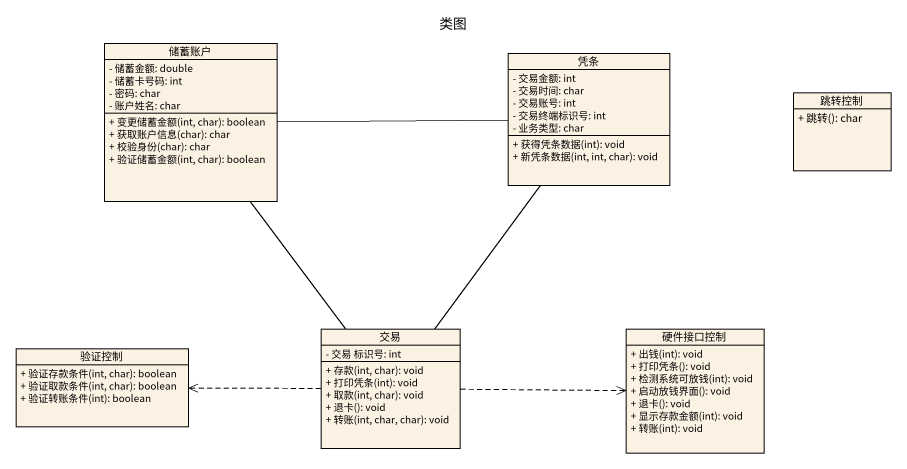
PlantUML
@startuml
title 类图
hide circle
hide empty members
skinparam classAttributeIconSize 0
class 储蓄账户 {
  - 储蓄金额: double
  - 储蓄卡号码: int
  - 密码: char
  - 账户姓名: char
  + 变更储蓄金额(int, char): boolean
  + 获取账户信息(char): char
  + 校验身份(char): char
  + 验证储蓄金额(int, char): boolean
}
class 凭条 {
  - 交易金额: int
  - 交易时间: char
  - 交易账号: int
  - 交易终端标识号: int
  - 业务类型: char
  + 获得凭条数据(int): void
  + 新凭条数据(int, int, char): void
}
class 跳转控制 {
  + 跳转(): char
}
class 验证控制 {
  + 验证存款条件(int, char): boolean
  + 验证取款条件(int, char): boolean
  + 验证转账条件(int): boolean
}
class 交易 {
  - 交易 标识号: int
  + 存款(int, char): void
  + 打印凭条(int): void
  + 取款(int, char): void
  + 退卡(): void
  + 转账(int, char, char): void
}
class 硬件接口控制 {
  + 出钱(int): void
  + 打印凭条(): void
  + 检测系统可放钱(int): void
  + 启动放钱界面(): void
  + 退卡(): void
  + 显示存款金额(int): void
  + 转账(int): void
}
储蓄账户 -right- 凭条
储蓄账户 -- 交易
凭条 -- 交易
交易 .left.> 验证控制
交易 .right.> 硬件接口控制
@enduml
